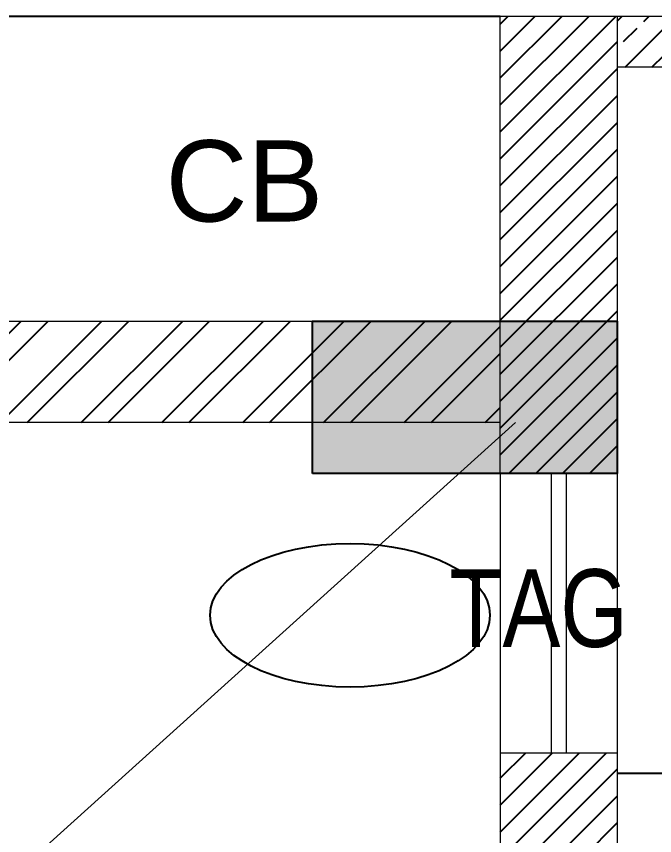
# Model space of a CAD drawing. Header units: millimetres. Extents: x 1255966 to 1543449, y 318653 to 465396.
# Drawn here: x 1409162 to 1410420, y 416976 to 418589 of the extents above; entities that cross this region are included whole.
import ezdxf
from ezdxf.enums import TextEntityAlignment as Align

# ---------------------------------------------------------------- set-up
doc = ezdxf.new("R2010")
doc.units = ezdxf.units.MM
doc.header["$LTSCALE"] = 500
doc.header["$MEASUREMENT"] = 0
doc.linetypes.add('HIDDEN', pattern=[0.375, 0.25, -0.125])
for name, color, linetype in [('AHC-A-FURNITURE', 2, 'Continuous'), ('Drop', 143, 'Continuous'), ('FURNITURE', 251, 'Continuous'), ('TEXT-RM NAME', 6, 'Continuous'), ('TOWER AREA COLUMN.', 6, 'Continuous')]:
    doc.layers.add(name, color=color, linetype=linetype)
for name, color, linetype, lineweight in [('TILE', 252, 'Continuous', 13), ('TOWER COL HATCH', 253, 'Continuous', 20), ('Wall', 2, 'Continuous', 15), ('WIN', 144, 'Continuous', 15)]:
    doc.layers.add(name, color=color, linetype=linetype, lineweight=lineweight)
doc.styles.get("Standard").update_dxf_attribs({"font": 'arial.ttf'})
pattern_1 = [(45, (1157523.658, 446367.32), (-26.5165043, 26.5165043), [])]

msp = doc.modelspace()

# ---------------------------------------------------------------- hatches: boundary and pattern name
at = {"layer": 'AHC-A-FURNITURE', "ltscale": 50, "true_color": 0xff0000}
h = msp.add_hatch(dxfattribs=at)
h.set_pattern_fill('ANSI31', color=1, scale=300)
h.set_pattern_definition(pattern_1)
h.paths.add_polyline_path([(1410115.6, 418588.9), (1410345.6, 418588.9), (1410345.6, 417688.9), (1410115.6, 417688.9)])
at = {"layer": 'AHC-A-FURNITURE', "ltscale": 50, "true_color": 0x5b5b5b}
h = msp.add_hatch(dxfattribs=at)
h.set_pattern_fill('ANSI33', color=251, scale=300)
h.set_pattern_definition([(45, (1157523.66, 723982.806), (-53.033009, 53.033009), []), (45, (1157576.69, 723982.806), (-53.033009, 53.033009), [37.5, -18.75])])
h.paths.add_polyline_path([(1410345.6, 418588.9), (1411020.6, 418588.9), (1411020.6, 418488.9), (1410345.6, 418488.9)])
h.paths.add_polyline_path([(1411770.6, 418588.9), (1411970.6, 418588.9), (1411970.6, 416288.9), (1411870.6, 416288.9), (1411870.6, 418488.9), (1411770.6, 418488.9)])
h = msp.add_hatch(dxfattribs=at)
h.set_pattern_fill('ANSI32', color=251, scale=300)
h.set_pattern_definition([(45, (1157523.66, 723982.81), (-79.549513, 79.549513), []), (45, (1157576.69, 723982.81), (-79.549513, 79.549513), [])])
h.paths.add_polyline_path([(1406395.6, 417988.9), (1410115.6, 417988.9), (1410115.6, 417788.9), (1406595.6, 417788.9), (1406595.6, 415548.9), (1406395.6, 415548.9)])
at = {"layer": 'AHC-A-FURNITURE', "ltscale": 50, "true_color": 0xff0000}
h = msp.add_hatch(dxfattribs=at)
h.set_pattern_fill('ANSI31', color=1, scale=300)
h.set_pattern_definition(pattern_1)
h.paths.add_polyline_path([(1410115.6, 417138.9), (1410345.6, 417138.9), (1410345.6, 416288.9), (1410115.6, 416288.9)])
at = {"layer": 'TOWER COL HATCH'}
h = msp.add_hatch(color=253, dxfattribs=at)
h.dxf.hatch_style = 1
h.paths.add_polyline_path([(1409745.6, 417688.9), (1409745.6, 417988.9), (1410345.6, 417988.9), (1410345.6, 417688.9)])

# ---------------------------------------------------------------- linework, layer by layer
at = {"linetype": 'Continuous'}
msp.add_ellipse((1409819.6, 417409.6), major_axis=(-275.7, 0), ratio=0.512885, dxfattribs=at)
at = {"layer": 'Drop'}
msp.add_line((1410345.6, 417098.9, 0), (1411870.6, 417098.9, 0), dxfattribs=at)
at = {"layer": 'FURNITURE'}
msp.add_line((1410115.6, 418588.9), (1408930.6, 418588.9), dxfattribs=at)
at = {"layer": 'TILE', "linetype": 'HIDDEN', "ltscale": 45}
msp.add_line((1410145.6, 417788.9), (1406595.6, 414588.9), dxfattribs=at)
at = {"layer": 'TOWER AREA COLUMN.'}
msp.add_lwpolyline([(1409745.6, 417688.9), (1409745.6, 417988.9), (1410345.6, 417988.9), (1410345.6, 417688.9)], close=True, dxfattribs=at)
at = {"layer": 'Wall'}
for p, q in [((1411020.6, 418588.9), (1410115.6, 418588.9)), ((1410115.6, 417688.9), (1410115.6, 418588.9)), ((1410345.6, 418588.9, 0), (1410345.6, 417688.9)), ((1411020.6, 418488.9), (1410345.6, 418488.9, 0)), ((1405593.1, 417988.9), (1410115.6, 417988.9)), ((1410115.6, 417788.9), (1406595.6, 417788.9)), ((1410115.6, 417688.9), (1410345.6, 417688.9)), ((1410115.6, 417138.9), (1410345.6, 417138.9, 0)), ((1410115.6, 417138.9), (1410115.6, 416188.9)), ((1410345.6, 417138.9), (1410345.6, 416288.9))]:
    msp.add_line(p, q, dxfattribs=at)
at = {"layer": 'WIN'}
for p, q in [((1410115.6, 417688.9), (1410115.6, 417138.9)), ((1410345.6, 417688.9), (1410345.6, 417138.9))]:
    msp.add_line(p, q, dxfattribs=at)
at = {"layer": 'WIN', "linetype": 'HIDDEN', "ltscale": 50}
for p, q in [((1410215.6, 417688.9), (1410215.6, 417138.9)), ((1410245.6, 417688.9), (1410245.6, 417138.9))]:
    msp.add_line(p, q, dxfattribs=at)

# ---------------------------------------------------------------- texts
at = {"width": 0.8}
msp.add_attdef('TAG', text='', height=153.1, dxfattribs=at).set_placement((1410191.2, 417423.7), align=Align.MIDDLE_CENTER)
at = {"layer": 'TEXT-RM NAME'}
msp.add_text('CB', height=160, rotation=360, dxfattribs=at).set_placement((1409456.3, 418184.9))

doc.saveas('drawing.dxf')
